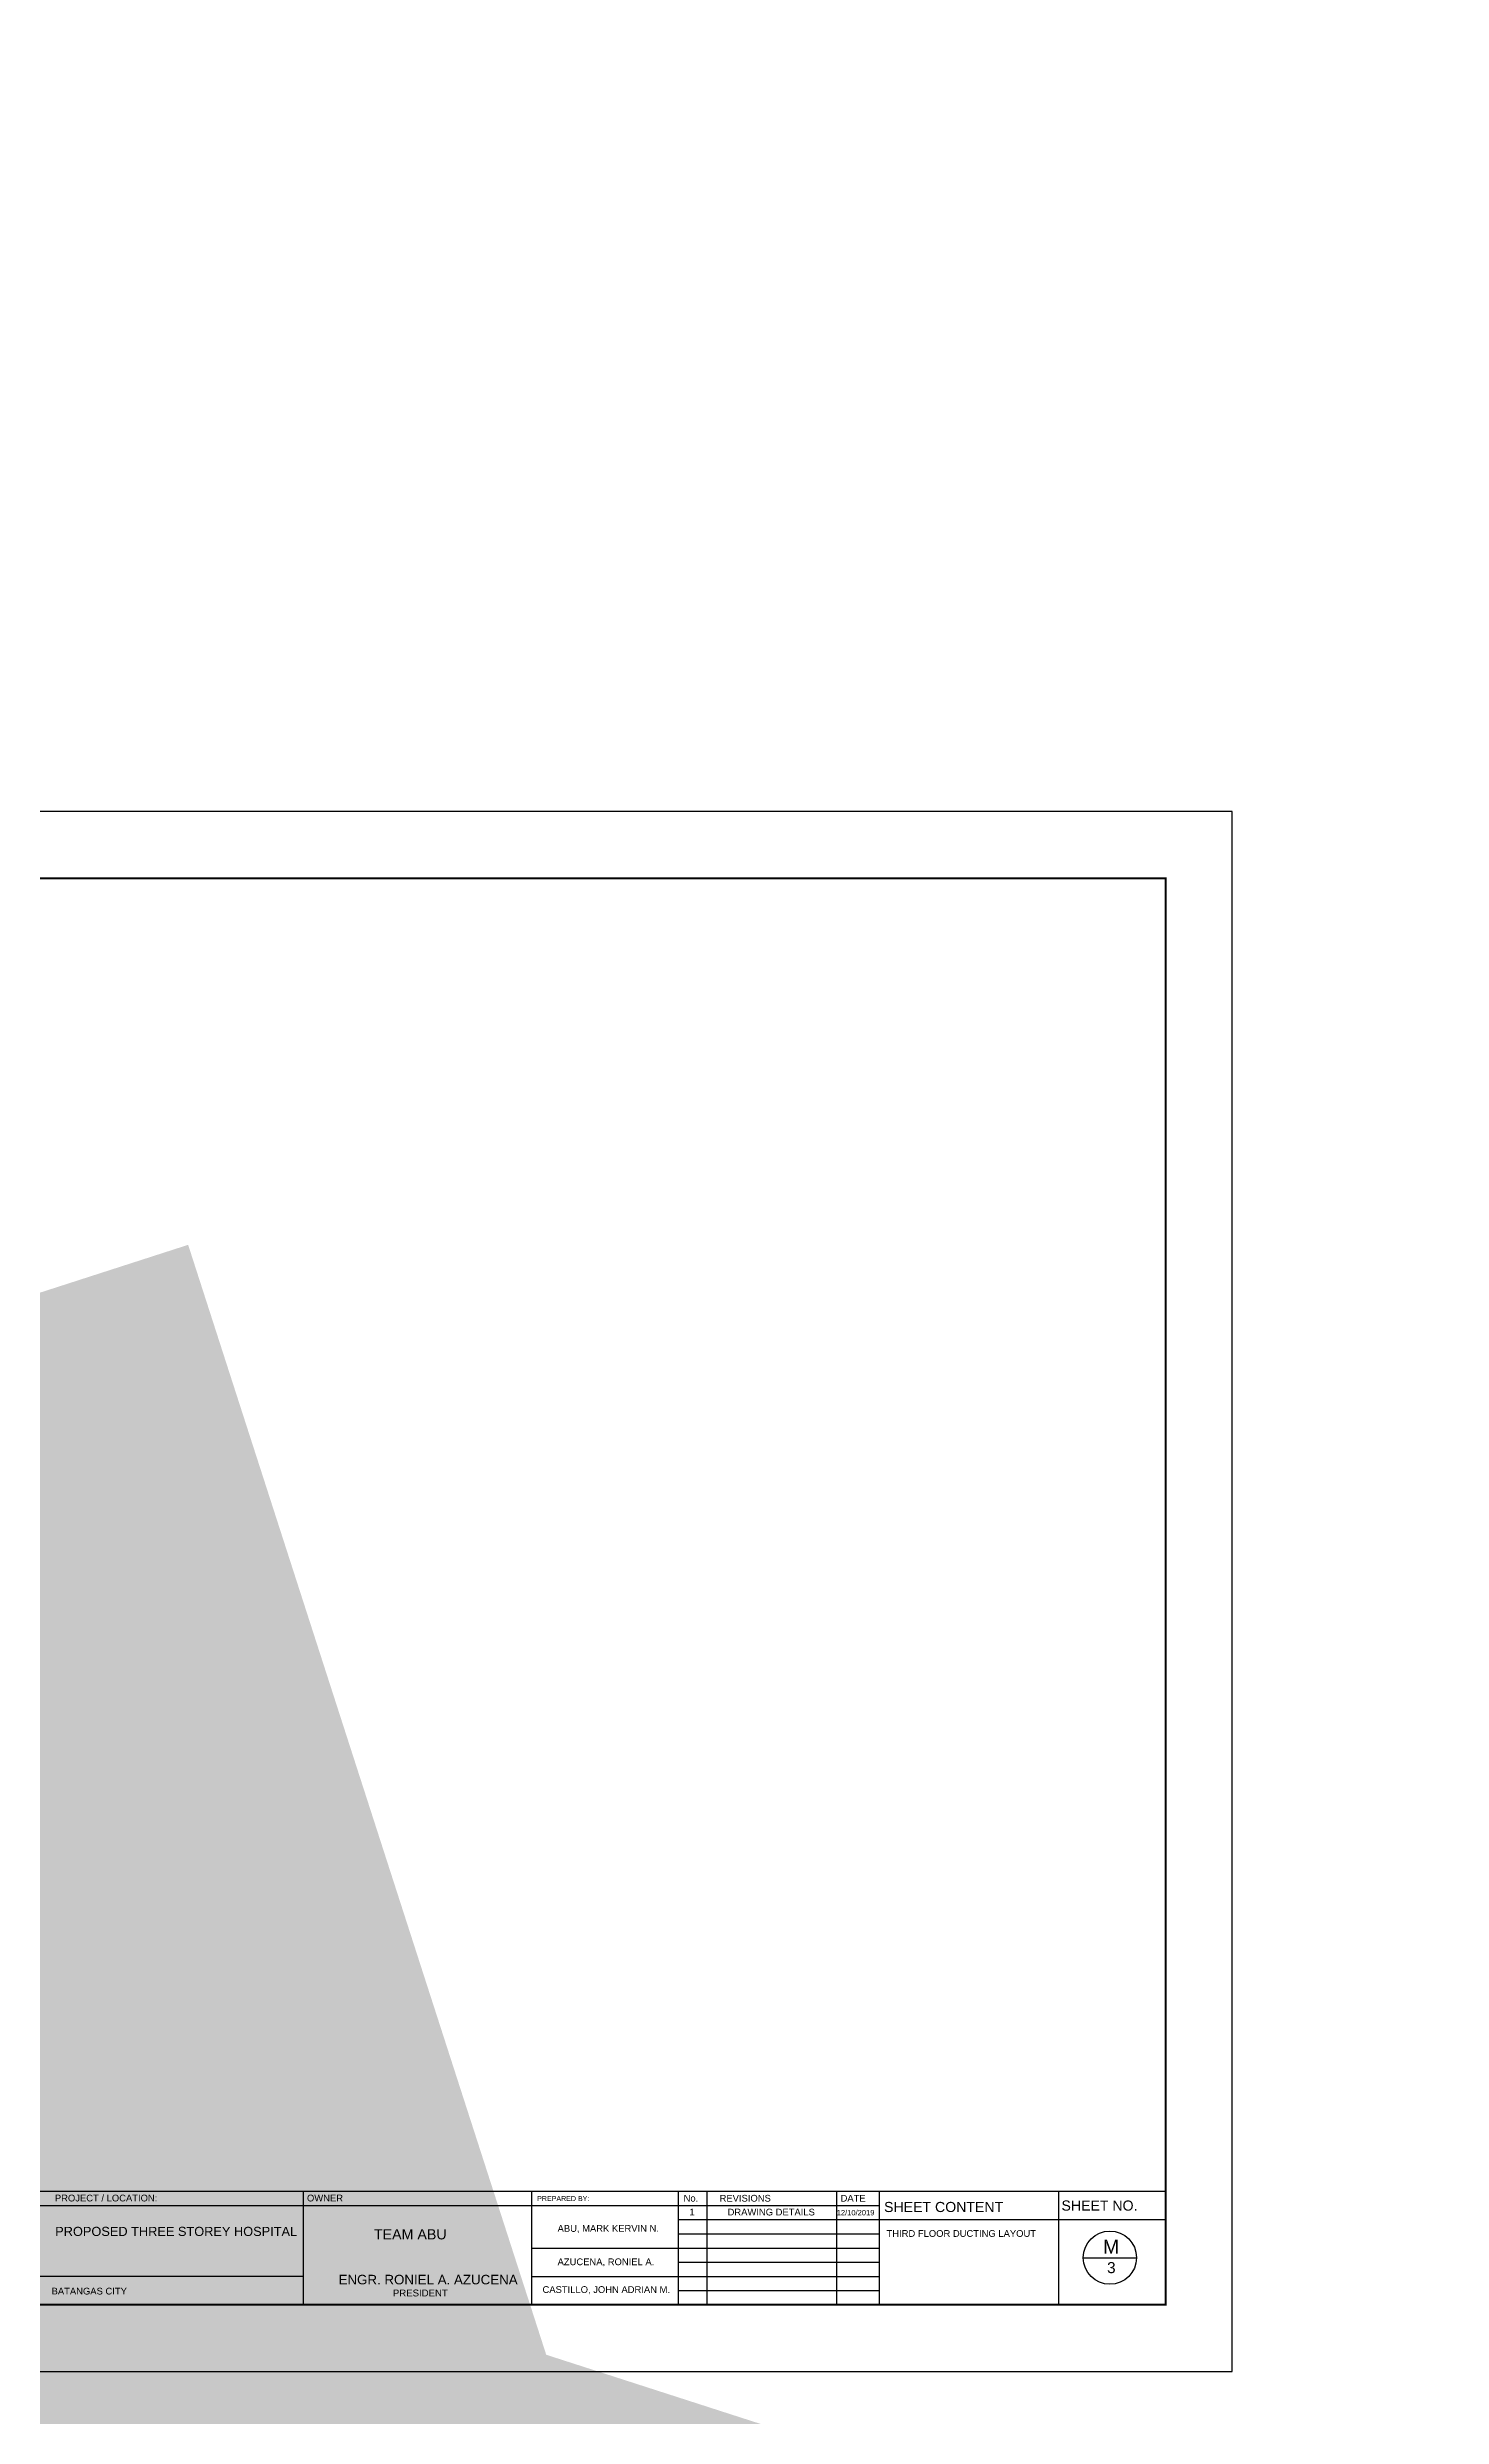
# Model space of a CAD drawing. Header units: millimetres. Extents: x -60 to 576, y -39 to 287.
# Drawn here: x 257.3 to 320.3, y 173.4 to 280.4 of the extents above; entities that cross this region are included whole.
import ezdxf

# ---------------------------------------------------------------- set-up
doc = ezdxf.new("R2010")
doc.units = ezdxf.units.MM
doc.header["$MEASUREMENT"] = 0
for name, color, linetype in [('.1', 1, 'Continuous'), ('M-AC-TEXT', 7, 'Continuous'), ('template', 7, 'Continuous')]:
    doc.layers.add(name, color=color, linetype=linetype)
doc.styles.add('ar-dim-axis', font='romans.shx', dxfattribs={"width": 0.8})
doc.styles.add('arial', font='arial.ttf')
doc.styles.add('OIP FONT', font='GOTHIC.TTF', dxfattribs={"height": 150})
doc.dimstyles.new('ar-dim-axis', dxfattribs={"dimtxt": 350, "dimasz": 250, "dimexe": 75, "dimexo": 75, "dimgap": 200, "dimtad": 1, "dimdec": 0, "dimzin": 12, "dimdsep": 46, "dimtxsty": 'ar-dim-axis', "dimblk": 'ARCHTICK', "dimcen": 120, "dimclrd": 11, "dimclre": 8, "dimclrt": 4, "dimadec": 0, "dimazin": 3, "dimtm": 1, "dimtfac": 1, "dimtdec": 0, "dimtix": 1, "dimtmove": 2, "dimatfit": 3, "dimldrblk": 'ARCHTICK', "dimfxl": 1, "dimtolj": 1, "dimtzin": 0, "dimarcsym": 1})

# ---------------------------------------------------------------- blocks, each defined once
blk = doc.blocks.new('_ARCHTICK')
at = {"color": 0, "linetype": 'ByBlock', "const_width": 0.15}
blk.add_lwpolyline([(-0.5, -0.5), (0.5, 0.5)], dxfattribs=at)

msp = doc.modelspace()

# ---------------------------------------------------------------- linework, layer by layer
at = {"layer": '.1', "color": 0}
msp.add_line((310.802, 245.879), (211.526, 245.879), dxfattribs=at)
at = {"layer": 'template'}
for p, q in [((310.802, 175.483), (310.802, 245.879)), ((217.543, 183.612), (307.793, 183.612)), ((233.389, 182.972), (289.96, 182.972)), ((268.865, 183.612), (268.865, 178.491)), ((279.168, 183.612), (279.168, 178.491)), ((285.797, 183.612), (285.797, 178.491)), ((287.077, 183.612), (287.077, 178.491)), ((288.201, 182.972), (294.862, 182.972)), ((292.942, 183.612), (292.942, 178.491)), ((294.862, 183.612), (294.862, 178.491)), ((302.957, 183.612), (302.957, 178.491)), ((285.797, 182.332), (296.557, 182.332)), ((293.196, 182.332), (307.793, 182.332)), ((279.168, 181.051), (289.96, 181.051)), ((285.797, 181.691), (294.862, 181.691)), ((288.201, 181.051), (294.862, 181.051)), ((233.389, 179.778), (268.865, 179.778)), ((279.168, 179.771), (289.96, 179.771)), ((285.797, 180.411), (294.862, 180.411)), ((288.201, 179.771), (294.862, 179.771)), ((304.077, 180.615), (306.478, 180.615)), ((285.797, 179.131), (294.862, 179.131)), ((211.526, 175.483), (310.802, 175.483))]:
    msp.add_line(p, q, dxfattribs=at)
at = {"layer": 'template', "linetype": 'Continuous', "const_width": 0.0853}
msp.add_lwpolyline([(217.543, 178.491), (307.793, 178.491), (307.793, 242.87), (217.543, 242.87)], close=True, dxfattribs=at)
at = {"layer": 'template'}
msp.add_circle((305.278, 180.615), 1.2, dxfattribs=at)

# ---------------------------------------------------------------- texts
at = {"layer": 'template', "style": 'arial'}
for s, height, p in [('PROJECT / LOCATION:', 0.30402, (257.654, 183.153)), ('PROJECT / LOCATION:', 0.30402, (257.654, 183.153)), ('PROJECT / LOCATION:', 0.30402, (257.654, 183.153)), ('OWNER', 0.304, (269.034, 183.153)), ('PREPARED BY: ', 0.22802, (279.426, 183.17)), ('No.', 0.304, (286.035, 183.145)), ('REVISIONS', 0.304, (287.66, 183.145)), ('DATE', 0.304, (293.121, 183.145)), ('SHEET CONTENT', 0.45603, (295.084, 182.675)), ('SHEET NO.', 0.456, (303.091, 182.739)), ('PROPOSED THREE STOREY HOSPITAL', 0.41257, (257.669, 181.594)), ('TEAM ABU', 0.4598, (272.055, 181.44)), ('ABU, MARK KERVIN N.', 0.30402, (280.346, 181.782)), ('1', 0.304, (286.297, 182.525)), ('DRAWING DETAILS', 0.30402, (288.02, 182.52)), ('12/10/2019', 0.2432, (292.947, 182.525)), ('THIRD FLOOR DUCTING LAYOUT', 0.30402, (295.195, 181.555)), ('M', 0.624, (304.968, 180.802)), ('ENGR. RONIEL A. AZUCENA', 0.43038, (270.459, 179.41)), ('AZUCENA, RONIEL A.', 0.30402, (280.346, 180.276)), ('3', 0.499, (305.149, 179.916)), ('BATANGAS CITY', 0.30402, (257.506, 178.953)), ('PRESIDENT', 0.3099, (272.912, 178.866)), ('CASTILLO, JOHN ADRIAN M.', 0.30402, (279.666, 179.024))]:
    msp.add_text(s, height=height, dxfattribs=at).set_placement(p)

# ---------------------------------------------------------------- leaders
at = {"layer": 'M-AC-TEXT', "annotation_type": 0, "has_hookline": 1, "text_width": 1.46}
for points, hookline_direction in [([(251.898, 135.572), (252.025, 135.82), (252.401, 135.821)], 0), ([(354.266, 135.091), (354.139, 135.339), (353.763, 135.34)], 1), ([(368.266, 133.952), (368.139, 134.2), (367.763, 134.201)], 1), ([(374.267, 133.942), (374.14, 134.19), (373.765, 134.191)], 1), ([(361.115, 128.915), (360.989, 129.163), (360.613, 129.164)], 1), ([(263.872, 127.777), (263.745, 128.025), (263.369, 128.026)], 1), ([(263.98, 127.772), (264.107, 128.02), (264.483, 128.021)], 0), ([(376.118, 126.108), (375.992, 126.356), (375.616, 126.358)], 1), ([(368.167, 125.548), (368.041, 125.796), (367.665, 125.797)], 1), ([(285.534, 121.932), (285.661, 122.18), (286.037, 122.181)], 0), ([(285.545, 120.419), (285.672, 120.667), (286.048, 120.668)], 0), ([(166.309, 117.858), (166.435, 118.106), (166.811, 118.107)], 0), ([(376.113, 115.346), (375.986, 115.594), (375.61, 115.595)], 1), ([(259.048, 107.921), (259.174, 108.169), (259.55, 108.17)], 0), ([(265.042, 107.907), (265.169, 108.155), (265.545, 108.156)], 0), ([(251.891, 106.794), (252.017, 107.042), (252.393, 107.043)], 0), ([(354.266, 106.345), (354.139, 106.593), (353.763, 106.594)], 1), ([(273.563, 104.762), (273.437, 105.01), (273.061, 105.011)], 1), ([(178.877, 105.216), (179.004, 105.464), (179.38, 105.465)], 0), ([(395.221, 100.371), (395.094, 100.619), (394.718, 100.62)], 1)]:
    msp.add_leader(points, dimstyle='ar-dim-axis', override={"dimtxt": 150, "dimasz": 150, "dimgap": 200, "dimtad": 0, "dimtih": 1, "dimtoh": 1, "dimtxsty": 'OIP FONT', "dimclrd": 256, "dimclre": 256, "dimclrt": 256, "dimfxl": 0.2, "dimfxlon": 1, "dimlwd": 65535, "dimlwe": 65535}, dxfattribs=dict(at, hookline_direction=hookline_direction))

doc.saveas('drawing.dxf')
